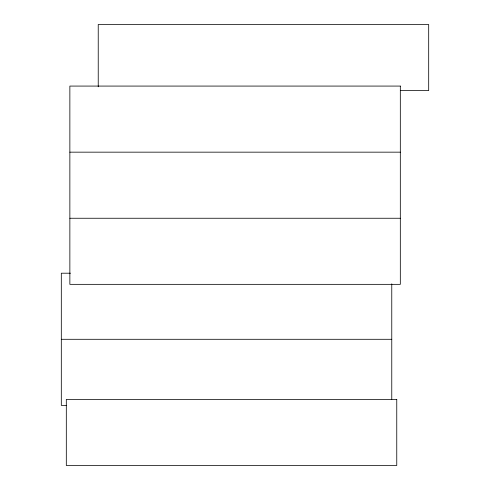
<?xml version="1.0" encoding="UTF-8"?>
<svg xmlns="http://www.w3.org/2000/svg" width="490" height="490" viewBox="0 0 490 490"><rect width="100%" height="100%" fill="white"/><g stroke="black" fill="none" stroke-linecap="round" stroke-linejoin="round"><path stroke-width="0.73" d="M400.385 90.589L428.689 90.589L428.689 24.5L98.233 24.5L98.233 86.791M69.862 152.163L400.318 152.163M69.862 218.252L400.318 218.252M70.493 273.206L61.311 273.206L61.311 405.383L66.671 405.383M61.311 339.294L391.767 339.294M391.767 283.839L391.767 399.307M400.318 86.075L69.862 86.075L69.862 284.347L400.318 284.347L400.318 86.075M396.759 399.411L66.309 399.411L66.309 465.5L396.759 465.5L396.759 399.411"/></g></svg>
